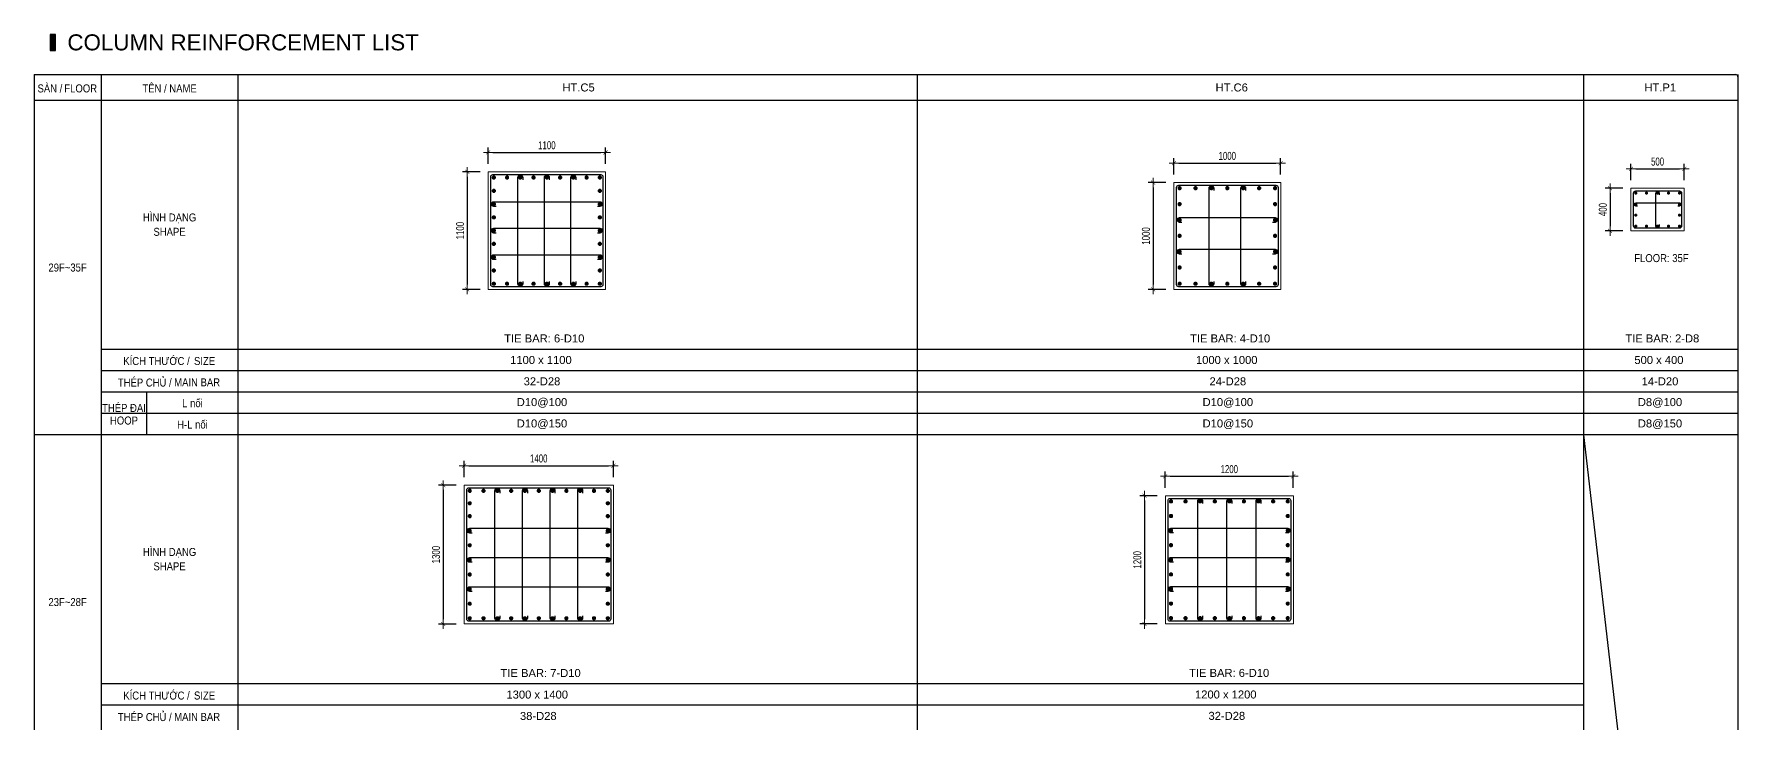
# Model space of a CAD drawing. Header units: millimetres. Extents: x 415878 to 795945, y 85573 to 378758.
# Drawn here: x 585982 to 601951, y 156583 to 163042 of the extents above; entities that cross this region are included whole.
import ezdxf
from ezdxf.enums import TextEntityAlignment as Align

# ---------------------------------------------------------------- set-up
doc = ezdxf.new("R2010")
doc.units = ezdxf.units.MM
doc.layers.get('Defpoints').update_dxf_attribs({"color": 151, "lineweight": 9})
for name, color, linetype in [('2', 2, 'Continuous'), ('TIT1', 3, 'Continuous'), ('TXT', 3, 'Continuous')]:
    doc.layers.add(name, color=color, linetype=linetype)
for name, color, linetype, lineweight in [('NDC_S_CONTINUOUS', 3, 'Continuous', 20), ('NDC_S_DIM', 1, 'Continuous', 15), ('NDC_S_REBAR', 4, 'Continuous', 35), ('NDC_S_VN TEXT', 7, 'Continuous', 20)]:
    doc.layers.add(name, color=color, linetype=linetype, lineweight=lineweight)
doc.styles.add('ARIAL', font='arial.ttf', dxfattribs={"width": 0.8})
doc.styles.add('NDC_ARIAL', font='arial.ttf', dxfattribs={"width": 0.85})
doc.styles.add('NDC_DIM', font='', dxfattribs={"width": 0.75})
doc.styles.get('NDC_DIM').set_extended_font_data('Dotum')
doc.dimstyles.new('NDC_dim_30', dxfattribs={"dimscale": 30, "dimtxt": 2.5, "dimasz": 1.5, "dimexe": 1.5, "dimexo": 2.5, "dimgap": 1, "dimtad": 1, "dimdec": 0, "dimzin": 0, "dimdsep": 46, "dimtxsty": 'NDC_DIM', "dimblk": 'DIMMARK', "dimcen": 0.09, "dimdle": 1.2, "dimclrd": 1, "dimclre": 1, "dimclrt": 3, "dimadec": 0, "dimazin": 0, "dimtfac": 1, "dimtdec": 0, "dimtix": 1, "dimtofl": 0, "dimtmove": 0, "dimatfit": 3, "dimfxl": 8, "dimfxlon": 1, "dimtolj": 1, "dimtzin": 0, "dimarcsym": 0})

# ---------------------------------------------------------------- blocks, each defined once
blk = doc.blocks.new('DIMMARK')
at = {"layer": 'NDC_S_DIM', "color": 1}
blk.add_line((-1.5, 0), (1, 0), dxfattribs=at)
at = {"layer": 'NDC_S_DIM', "color": 2, "const_width": 0.1}
blk.add_lwpolyline([(-0.42, -0.42), (0.42, 0.42)], dxfattribs=at)
blk = doc.blocks.new('*D1131')
at = {"layer": 'Defpoints', "color": 0, "ltscale": 40, "transparency": 16777216}
for p in [(601448, 161781), (600948, 161599), (601448, 161599)]:
    blk.add_point(p, dxfattribs=at)
at = {"layer": 'NDC_S_DIM', "color": 1, "lineweight": -2, "ltscale": 40, "transparency": 16777216}
for p, q in [((600948, 161674), (600948, 161826)), ((600993, 161781), (601403, 161781)), ((601448, 161674), (601448, 161826))]:
    blk.add_line(p, q, dxfattribs=at)
at = {"layer": 'NDC_S_DIM', "color": 1, "lineweight": -2, "ltscale": 40, "transparency": 16777216, "xscale": 45, "yscale": 45, "zscale": 45, "rotation": 180}
blk.add_blockref('DIMMARK', (600948, 161781), dxfattribs=at)
at = {"layer": 'NDC_S_DIM', "color": 1, "lineweight": -2, "ltscale": 40, "transparency": 16777216, "xscale": 45, "yscale": 45, "zscale": 45}
blk.add_blockref('DIMMARK', (601448, 161781), dxfattribs=at)
at = {"layer": 'NDC_S_DIM', "color": 3, "ltscale": 40, "transparency": 16777216, "insert": (601198, 161848), "char_height": 75, "attachment_point": 5, "style": 'NDC_DIM'}
blk.add_mtext('\\A1;500', dxfattribs=at)
blk = doc.blocks.new('*D1132')
at = {"layer": 'Defpoints', "color": 0, "ltscale": 40, "transparency": 16777216}
for p in [(600948, 161599), (600752, 161199), (600948, 161199)]:
    blk.add_point(p, dxfattribs=at)
at = {"layer": 'NDC_S_DIM', "color": 1, "lineweight": -2, "ltscale": 40, "transparency": 16777216}
for p, q in [((600873, 161599), (600707, 161599)), ((600752, 161554), (600752, 161244)), ((600873, 161199), (600707, 161199))]:
    blk.add_line(p, q, dxfattribs=at)
at = {"layer": 'NDC_S_DIM', "color": 1, "lineweight": -2, "ltscale": 40, "transparency": 16777216, "xscale": 45, "yscale": 45, "zscale": 45}
for p, rotation in [((600752, 161599), 90), ((600752, 161199), 270)]:
    blk.add_blockref('DIMMARK', p, dxfattribs=dict(at, rotation=rotation))
at = {"layer": 'NDC_S_DIM', "color": 3, "ltscale": 40, "transparency": 16777216, "insert": (600685, 161399), "char_height": 75, "attachment_point": 5, "rotation": 90, "style": 'NDC_DIM'}
blk.add_mtext('\\A1;400', dxfattribs=at)
blk = doc.blocks.new('kata_block_THEP')
at = {"layer": 'NDC_S_REBAR', "color": 0}
for p, q in [((-0.5, 0), (0.5, 0)), ((-0.35, 0.35), (0.35, -0.35)), ((0.35, 0.35), (-0.35, -0.35)), ((0, 0.5), (0, -0.5))]:
    blk.add_line(p, q, dxfattribs=at)
at = {"layer": 'NDC_S_REBAR', "color": 0, "const_width": 0.0833}
blk.add_lwpolyline([(-0.5, 0, 1), (0.5, 0, 1), (-0.5, 0, 1)], format="xyb", dxfattribs=at)
blk = doc.blocks.new('*D1179')
at = {"layer": 'Defpoints', "color": 0, "ltscale": 40, "transparency": 16777216}
for p in [(591412, 159000), (590012, 158818), (591412, 158818)]:
    blk.add_point(p, dxfattribs=at)
at = {"layer": 'NDC_S_DIM', "color": 1, "lineweight": -2, "ltscale": 40, "transparency": 16777216}
for p, q in [((590012, 158893), (590012, 159045)), ((590057, 159000), (591367, 159000)), ((591412, 158893), (591412, 159045))]:
    blk.add_line(p, q, dxfattribs=at)
at = {"layer": 'NDC_S_DIM', "color": 1, "lineweight": -2, "ltscale": 40, "transparency": 16777216, "xscale": 45, "yscale": 45, "zscale": 45, "rotation": 180}
blk.add_blockref('DIMMARK', (590012, 159000), dxfattribs=at)
at = {"layer": 'NDC_S_DIM', "color": 1, "lineweight": -2, "ltscale": 40, "transparency": 16777216, "xscale": 45, "yscale": 45, "zscale": 45}
blk.add_blockref('DIMMARK', (591412, 159000), dxfattribs=at)
at = {"layer": 'NDC_S_DIM', "color": 3, "ltscale": 40, "transparency": 16777216, "insert": (590712, 159068), "char_height": 75, "attachment_point": 5, "style": 'NDC_DIM'}
blk.add_mtext('\\A1;1400', dxfattribs=at)
blk = doc.blocks.new('*D1180')
at = {"layer": 'Defpoints', "color": 0, "ltscale": 40, "transparency": 16777216}
for p in [(590012, 158818), (589817, 157518), (590012, 157518)]:
    blk.add_point(p, dxfattribs=at)
at = {"layer": 'NDC_S_DIM', "color": 1, "lineweight": -2, "ltscale": 40, "transparency": 16777216}
for p, q in [((589937, 158818), (589772, 158818)), ((589817, 158773), (589817, 157563)), ((589937, 157518), (589772, 157518))]:
    blk.add_line(p, q, dxfattribs=at)
at = {"layer": 'NDC_S_DIM', "color": 1, "lineweight": -2, "ltscale": 40, "transparency": 16777216, "xscale": 45, "yscale": 45, "zscale": 45}
for p, rotation in [((589817, 158818), 90), ((589817, 157518), 270)]:
    blk.add_blockref('DIMMARK', p, dxfattribs=dict(at, rotation=rotation))
at = {"layer": 'NDC_S_DIM', "color": 3, "ltscale": 40, "transparency": 16777216, "insert": (589749, 158168), "char_height": 75, "attachment_point": 5, "rotation": 90, "style": 'NDC_DIM'}
blk.add_mtext('\\A1;1300', dxfattribs=at)
blk = doc.blocks.new('*D1181')
at = {"layer": 'Defpoints', "color": 0, "ltscale": 40, "transparency": 16777216}
for p in [(591338, 161934), (590238, 161752), (591338, 161752)]:
    blk.add_point(p, dxfattribs=at)
at = {"layer": 'NDC_S_DIM', "color": 1, "lineweight": -2, "ltscale": 40, "transparency": 16777216}
for p, q in [((590238, 161827), (590238, 161979)), ((590283, 161934), (591293, 161934)), ((591338, 161827), (591338, 161979))]:
    blk.add_line(p, q, dxfattribs=at)
at = {"layer": 'NDC_S_DIM', "color": 1, "lineweight": -2, "ltscale": 40, "transparency": 16777216, "xscale": 45, "yscale": 45, "zscale": 45, "rotation": 180}
blk.add_blockref('DIMMARK', (590238, 161934), dxfattribs=at)
at = {"layer": 'NDC_S_DIM', "color": 1, "lineweight": -2, "ltscale": 40, "transparency": 16777216, "xscale": 45, "yscale": 45, "zscale": 45}
blk.add_blockref('DIMMARK', (591338, 161934), dxfattribs=at)
at = {"layer": 'NDC_S_DIM', "color": 3, "ltscale": 40, "transparency": 16777216, "insert": (590788, 162001), "char_height": 75, "attachment_point": 5, "style": 'NDC_DIM'}
blk.add_mtext('\\A1;1100', dxfattribs=at)
blk = doc.blocks.new('*D1182')
at = {"layer": 'Defpoints', "color": 0, "ltscale": 40, "transparency": 16777216}
for p in [(590238, 161752), (590042, 160652), (590238, 160652)]:
    blk.add_point(p, dxfattribs=at)
at = {"layer": 'NDC_S_DIM', "color": 1, "lineweight": -2, "ltscale": 40, "transparency": 16777216}
for p, q in [((590163, 161752), (589997, 161752)), ((590042, 161707), (590042, 160697)), ((590163, 160652), (589997, 160652))]:
    blk.add_line(p, q, dxfattribs=at)
at = {"layer": 'NDC_S_DIM', "color": 1, "lineweight": -2, "ltscale": 40, "transparency": 16777216, "xscale": 45, "yscale": 45, "zscale": 45}
for p, rotation in [((590042, 161752), 90), ((590042, 160652), 270)]:
    blk.add_blockref('DIMMARK', p, dxfattribs=dict(at, rotation=rotation))
at = {"layer": 'NDC_S_DIM', "color": 3, "ltscale": 40, "transparency": 16777216, "insert": (589975, 161202), "char_height": 75, "attachment_point": 5, "rotation": 90, "style": 'NDC_DIM'}
blk.add_mtext('\\A1;1100', dxfattribs=at)
blk = doc.blocks.new('*D1193')
at = {"layer": 'Defpoints', "color": 0, "ltscale": 40, "transparency": 16777216}
for p in [(597784, 158901), (596584, 158719), (597784, 158719)]:
    blk.add_point(p, dxfattribs=at)
at = {"layer": 'NDC_S_DIM', "color": 1, "lineweight": -2, "ltscale": 40, "transparency": 16777216}
for p, q in [((596584, 158794), (596584, 158946)), ((596629, 158901), (597739, 158901)), ((597784, 158794), (597784, 158946))]:
    blk.add_line(p, q, dxfattribs=at)
at = {"layer": 'NDC_S_DIM', "color": 1, "lineweight": -2, "ltscale": 40, "transparency": 16777216, "xscale": 45, "yscale": 45, "zscale": 45, "rotation": 180}
blk.add_blockref('DIMMARK', (596584, 158901), dxfattribs=at)
at = {"layer": 'NDC_S_DIM', "color": 1, "lineweight": -2, "ltscale": 40, "transparency": 16777216, "xscale": 45, "yscale": 45, "zscale": 45}
blk.add_blockref('DIMMARK', (597784, 158901), dxfattribs=at)
at = {"layer": 'NDC_S_DIM', "color": 3, "ltscale": 40, "transparency": 16777216, "insert": (597184, 158968), "char_height": 75, "attachment_point": 5, "style": 'NDC_DIM'}
blk.add_mtext('\\A1;1200', dxfattribs=at)
blk = doc.blocks.new('*D1194')
at = {"layer": 'Defpoints', "color": 0, "ltscale": 40, "transparency": 16777216}
for p in [(596584, 158719), (596389, 157519), (596584, 157519)]:
    blk.add_point(p, dxfattribs=at)
at = {"layer": 'NDC_S_DIM', "color": 1, "lineweight": -2, "ltscale": 40, "transparency": 16777216}
for p, q in [((596509, 158719), (596344, 158719)), ((596389, 158674), (596389, 157564)), ((596509, 157519), (596344, 157519))]:
    blk.add_line(p, q, dxfattribs=at)
at = {"layer": 'NDC_S_DIM', "color": 1, "lineweight": -2, "ltscale": 40, "transparency": 16777216, "xscale": 45, "yscale": 45, "zscale": 45}
for p, rotation in [((596389, 158719), 90), ((596389, 157519), 270)]:
    blk.add_blockref('DIMMARK', p, dxfattribs=dict(at, rotation=rotation))
at = {"layer": 'NDC_S_DIM', "color": 3, "ltscale": 40, "transparency": 16777216, "insert": (596322, 158119), "char_height": 75, "attachment_point": 5, "rotation": 90, "style": 'NDC_DIM'}
blk.add_mtext('\\A1;1200', dxfattribs=at)
blk = doc.blocks.new('*D1195')
at = {"layer": 'Defpoints', "color": 0, "ltscale": 40, "transparency": 16777216}
for p in [(597665, 161834), (596665, 161652), (597665, 161652)]:
    blk.add_point(p, dxfattribs=at)
at = {"layer": 'NDC_S_DIM', "color": 1, "lineweight": -2, "ltscale": 40, "transparency": 16777216}
for p, q in [((596665, 161727), (596665, 161879)), ((596710, 161834), (597620, 161834)), ((597665, 161727), (597665, 161879))]:
    blk.add_line(p, q, dxfattribs=at)
at = {"layer": 'NDC_S_DIM', "color": 1, "lineweight": -2, "ltscale": 40, "transparency": 16777216, "xscale": 45, "yscale": 45, "zscale": 45, "rotation": 180}
blk.add_blockref('DIMMARK', (596665, 161834), dxfattribs=at)
at = {"layer": 'NDC_S_DIM', "color": 1, "lineweight": -2, "ltscale": 40, "transparency": 16777216, "xscale": 45, "yscale": 45, "zscale": 45}
blk.add_blockref('DIMMARK', (597665, 161834), dxfattribs=at)
at = {"layer": 'NDC_S_DIM', "color": 3, "ltscale": 40, "transparency": 16777216, "insert": (597165, 161901), "char_height": 75, "attachment_point": 5, "style": 'NDC_DIM'}
blk.add_mtext('\\A1;1000', dxfattribs=at)
blk = doc.blocks.new('*D1196')
at = {"layer": 'Defpoints', "color": 0, "ltscale": 40, "transparency": 16777216}
for p in [(596665, 161652), (596470, 160652), (596665, 160652)]:
    blk.add_point(p, dxfattribs=at)
at = {"layer": 'NDC_S_DIM', "color": 1, "lineweight": -2, "ltscale": 40, "transparency": 16777216}
for p, q in [((596590, 161652), (596425, 161652)), ((596470, 161607), (596470, 160697)), ((596590, 160652), (596425, 160652))]:
    blk.add_line(p, q, dxfattribs=at)
at = {"layer": 'NDC_S_DIM', "color": 1, "lineweight": -2, "ltscale": 40, "transparency": 16777216, "xscale": 45, "yscale": 45, "zscale": 45}
for p, rotation in [((596470, 161652), 90), ((596470, 160652), 270)]:
    blk.add_blockref('DIMMARK', p, dxfattribs=dict(at, rotation=rotation))
at = {"layer": 'NDC_S_DIM', "color": 3, "ltscale": 40, "transparency": 16777216, "insert": (596403, 161152), "char_height": 75, "attachment_point": 5, "rotation": 90, "style": 'NDC_DIM'}
blk.add_mtext('\\A1;1000', dxfattribs=at)

msp = doc.modelspace()

# ---------------------------------------------------------------- hatches: boundary and pattern name
at = {"layer": 'TXT'}
msp.add_hatch(color=7, dxfattribs=at).paths.add_polyline_path([(586182, 162887.7), (586182, 163037.7), (586132, 163037.7), (586132, 162887.7)])

# ---------------------------------------------------------------- linework, layer by layer
at = {"layer": '2', "lineweight": -2, "ltscale": 1000}
for points in [[(591312.6, 161707), (591312.6, 160697, -0.4142136), (591292.6, 160677), (590282.6, 160677, -0.4142136), (590262.6, 160697), (590262.6, 161707, -0.4142136), (590282.6, 161727), (591292.6, 161727, -0.4142136)], [(597640.5, 161607), (597640.5, 160697, -0.4142136), (597620.5, 160677), (596710.5, 160677, -0.4142136), (596690.5, 160697), (596690.5, 161607, -0.4142136), (596710.5, 161627), (597620.5, 161627, -0.4142136)], [(601422.8, 161554), (601422.8, 161244, -0.4142136), (601402.8, 161224), (600992.8, 161224, -0.4142136), (600972.8, 161244), (600972.8, 161554, -0.4142136), (600992.8, 161574), (601402.8, 161574, -0.4142136)], [(591387.1, 158773.5), (591387.1, 157563.5, -0.4142136), (591367.1, 157543.5), (590057.1, 157543.5, -0.4142136), (590037.1, 157563.5), (590037.1, 158773.5, -0.4142136), (590057.1, 158793.5), (591367.1, 158793.5, -0.4142136)], [(597759.5, 158674.3), (597759.5, 157564.3, -0.4142136), (597739.5, 157544.3), (596629.5, 157544.3, -0.4142136), (596609.5, 157564.3), (596609.5, 158674.3, -0.4142136), (596629.5, 158694.3), (597739.5, 158694.3, -0.4142136)]]:
    msp.add_lwpolyline(points, format="xyb", close=True, dxfattribs=at)
at = {"layer": '2'}
for points in [[(590561.6, 160725.7), (590561.6, 160703.5, -1), (590516.6, 160703.5), (590516.6, 161699, -1), (590561.6, 161699), (590561.6, 161676.9)], [(590810.1, 160725.7), (590810.1, 160703.5, -1), (590765.1, 160703.5), (590765.1, 161699, -1), (590810.1, 161699), (590810.1, 161676.9)], [(591058.6, 160725.7), (591058.6, 160703.5, -1), (591013.6, 160703.5), (591013.6, 161699, -1), (591058.6, 161699), (591058.6, 161676.9)], [(597039, 160725.7), (597039, 160703.5, -1), (596994, 160703.5), (596994, 161599, -1), (597039, 161599), (597039, 161576.9)], [(597337, 160725.7), (597337, 160703.5, -1), (597292, 160703.5), (597292, 161599, -1), (597337, 161599), (597337, 161576.9)], [(590312.8, 161428), (590290.6, 161428, -1), (590290.6, 161473), (591284.6, 161473, -1), (591284.6, 161428), (591262.5, 161428)], [(601008.2, 161432.1), (600992.8, 161432.1, -1), (600992.8, 161463.4), (601402.8, 161463.4, -1), (601402.8, 161432.1), (601387.4, 161432.1)], [(601213.4, 161259.4), (601213.4, 161244, -1), (601182.2, 161244), (601182.2, 161554, -1), (601213.4, 161554), (601213.4, 161538.6)], [(596740.6, 161279.5), (596718.5, 161279.5, -1), (596718.5, 161324.5), (597612.5, 161324.5, -1), (597612.5, 161279.5), (597590.4, 161279.5)], [(590312.8, 161179.5), (590290.6, 161179.5, -1), (590290.6, 161224.5), (591284.6, 161224.5, -1), (591284.6, 161179.5), (591262.5, 161179.5)], [(590312.8, 160931), (590290.6, 160931, -1), (590290.6, 160976), (591284.6, 160976, -1), (591284.6, 160931), (591262.5, 160931)], [(596740.6, 160982.5), (596718.5, 160982.5, -1), (596718.5, 161027.5), (597612.5, 161027.5, -1), (597612.5, 160982.5), (597590.4, 160982.5)], [(590346.4, 157593.6), (590346.4, 157571.5, -1), (590301.4, 157571.5), (590301.4, 158766.9, -1), (590346.4, 158766.9), (590346.4, 158744.8)], [(590605.2, 157593.6), (590605.2, 157571.5, -1), (590560.2, 157571.5), (590560.2, 158766.9, -1), (590605.2, 158766.9), (590605.2, 158744.8)], [(590864, 157593.6), (590864, 157571.5, -1), (590819, 157571.5), (590819, 158766.9, -1), (590864, 158766.9), (590864, 158744.8)], [(591122.8, 157593.6), (591122.8, 157571.5, -1), (591077.8, 157571.5), (591077.8, 158766.9, -1), (591122.8, 158766.9), (591122.8, 158744.8)], [(596933.5, 157594.5), (596933.5, 157572.3, -1), (596888.5, 157572.3), (596888.5, 158667.8, -1), (596933.5, 158667.8), (596933.5, 158645.7)], [(597207, 157594.5), (597207, 157572.3, -1), (597162, 157572.3), (597162, 158667.8, -1), (597207, 158667.8), (597207, 158645.7)], [(597480.5, 157594.5), (597480.5, 157572.3, -1), (597435.5, 157572.3), (597435.5, 158667.8, -1), (597480.5, 158667.8), (597480.5, 158645.7)], [(590087.3, 158369.4), (590065.1, 158369.4, -1), (590065.1, 158414.5), (591359.1, 158414.5, -1), (591359.1, 158369.4), (591337, 158369.4)], [(596659.6, 158370.3), (596637.5, 158370.3, -1), (596637.5, 158415.3), (597731.5, 158415.3, -1), (597731.5, 158370.3), (597709.3, 158370.3)], [(590087.3, 158095.9), (590065.1, 158095.9, -1), (590065.1, 158141), (591359.1, 158141, -1), (591359.1, 158095.9), (591337, 158095.9)], [(596659.6, 158096.8), (596637.5, 158096.8, -1), (596637.5, 158141.8), (597731.5, 158141.8, -1), (597731.5, 158096.8), (597709.3, 158096.8)], [(590087.3, 157822.4), (590065.1, 157822.4, -1), (590065.1, 157867.5), (591359.1, 157867.5, -1), (591359.1, 157822.4), (591337, 157822.4)], [(596659.6, 157823.3), (596637.5, 157823.3, -1), (596637.5, 157868.3), (597731.5, 157868.3, -1), (597731.5, 157823.3), (597709.3, 157823.3)]]:
    msp.add_lwpolyline(points, format="xyb", dxfattribs=at)
at = {"layer": 'NDC_S_CONTINUOUS', "ltscale": 70}
for points in [[(591337.6, 161752), (591337.6, 160652), (590237.6, 160652), (590237.6, 161752), (591337.6, 161752)], [(597665.5, 161652), (597665.5, 160652), (596665.5, 160652), (596665.5, 161652), (597665.5, 161652)], [(601447.8, 161599), (601447.8, 161199), (600947.8, 161199), (600947.8, 161599), (601447.8, 161599)], [(591412.1, 158818.5), (591412.1, 157518.5), (590012.1, 157518.5), (590012.1, 158818.5), (591412.1, 158818.5)], [(597784.5, 158719.3), (597784.5, 157519.3), (596584.5, 157519.3), (596584.5, 158719.3), (597784.5, 158719.3)]]:
    msp.add_lwpolyline(points, dxfattribs=at)
at = {"layer": 'TIT1', "color": 2}
msp.add_line((585982, 162662.7), (601930.9, 162662.7), dxfattribs=at)
at = {"layer": 'TIT1'}
for p, q in [((585982, 162662.7), (585982, 146762.7)), ((586609.9, 162662.7), (586609.9, 146762.7)), ((587893.8, 146762.7), (587893.8, 162662.7)), ((594261.3, 146762.7), (594261.3, 162662.7)), ((600502.2, 162662.7), (600502.2, 146762.7)), ((601950.9, 162662.7), (601950.9, 146762.7)), ((601950.9, 162642.7), (601950.9, 146762.7)), ((585982, 162422.7), (601950.9, 162422.7)), ((601950.9, 159290), (585982, 159290))]:
    msp.add_line(p, q, dxfattribs=at)
at = {"layer": 'TIT1', "color": 8}
for p, q in [((601950.9, 160090), (586609.9, 160090)), ((601950.9, 159890), (586609.9, 159890)), ((601950.9, 159690), (586609.9, 159690)), ((587039.1, 159290), (587039.1, 159690)), ((601950.9, 159490), (586609.9, 159490)), ((600502.2, 159290), (601950.9, 146762.7)), ((600502.2, 156957.3), (586609.9, 156957.3)), ((601950.9, 156957.3), (601950.9, 156957.3)), ((600502.2, 156757.3), (586609.9, 156757.3)), ((601950.9, 156757.3), (601950.9, 156757.3))]:
    msp.add_line(p, q, dxfattribs=at)
at = {"layer": 'TIT1'}
msp.add_arc((601930.9, 162642.7), 20, 0, 90, dxfattribs=at)
at = {"layer": 'TXT', "color": 7}
msp.add_lwpolyline([(586182, 162887.7), (586182, 163037.7), (586132, 163037.7), (586132, 162887.7)], close=True, dxfattribs=at)
msp.add_lwpolyline([(586182, 162887.7), (586182, 163037.7), (586132, 163037.7), (586132, 162887.7)], close=True, dxfattribs=at)

# ---------------------------------------------------------------- block references
at = {"layer": '2'}
for p, xscale, yscale, zscale, rotation in [((590290.6, 161699), -36, 36, 36, 90), ((590414.9, 161699), -36, 36, 36, 90), ((590539.1, 161699), -36, 36, 36, 90), ((590663.4, 161699), -36, 36, 36, 90), ((590787.6, 161699), -36, 36, 36, 90), ((590911.9, 161699), -36, 36, 36, 90), ((591036.1, 161699), -36, 36, 36, 90), ((591160.4, 161699), -36, 36, 36, 90), ((591284.6, 161699), 36, 36, 36, 270), ((596718.5, 161599), -36, 36, 36, 90), ((596867.5, 161599), -36, 36, 36, 90), ((597016.5, 161599), -36, 36, 36, 90), ((597165.5, 161599), -36, 36, 36, 90), ((597314.5, 161599), -36, 36, 36, 90), ((597463.5, 161599), -36, 36, 36, 90), ((597612.5, 161599), 36, 36, 36, 270), ((590290.6, 161574.8), -36, 36, 36, 180), ((590290.6, 161450.5), -36, 36, 36, 180), ((591284.6, 161574.8), 36, 36, 36, 180), ((591284.6, 161450.5), 36, 36, 36, 180), ((596718.5, 161450.5), -36, 36, 36, 90), ((597612.5, 161450.5), 36, 36, 36, 270), ((600992.8, 161554), -25, 25, 25, 90), ((600992.8, 161447.7), -25, 25, 25, 90), ((601095, 161554), -25, 25, 25, 90), ((601197.8, 161554), -25, 25, 25, 90), ((601300.6, 161554), 25, 25, 25, 270), ((601402.8, 161554), 25, 25, 25, 270), ((601402.8, 161447.7), 25, 25, 25, 270), ((590290.6, 161326.3), -36, 36, 36, 180), ((591284.6, 161326.3), 36, 36, 36, 180), ((596718.5, 161302), -36, 36, 36, 90), ((597612.5, 161302), 36, 36, 36, 270), ((600992.8, 161346.4), -25, 25, 25, 90), ((601402.8, 161346.4), 25, 25, 25, 270), ((590290.6, 161202), -36, 36, 36, 180), ((591284.6, 161202), 36, 36, 36, 180), ((596718.5, 161153.5), -36, 36, 36, 90), ((597612.5, 161153.5), 36, 36, 36, 270), ((600992.8, 161244), 25, 25, 25, 90), ((601095, 161244), 25, 25, 25, 90), ((601197.8, 161244), 25, 25, 25, 90), ((601300.6, 161244), -25, 25, 25, 270), ((601402.8, 161244), -25, 25, 25, 270), ((590290.6, 161077.8), -36, 36, 36, 180), ((590290.6, 160953.5), -36, 36, 36, 180), ((591284.6, 161077.8), 36, 36, 36, 180), ((591284.6, 160953.5), 36, 36, 36, 180), ((596718.5, 161005), -36, 36, 36, 90), ((597612.5, 161005), 36, 36, 36, 270), ((590290.6, 160829.3), -36, 36, 36, 180), ((591284.6, 160829.3), 36, 36, 36, 180), ((596718.5, 160856.5), -36, 36, 36, 90), ((597612.5, 160856.5), 36, 36, 36, 270), ((590290.6, 160705), -36, 36, 36, 180), ((590414.9, 160705), 36, 36, 36, 90), ((590539.1, 160705), 36, 36, 36, 90), ((590663.4, 160705), 36, 36, 36, 90), ((590787.6, 160705), 36, 36, 36, 90), ((590911.9, 160705), 36, 36, 36, 90), ((591036.1, 160705), 36, 36, 36, 90), ((591160.4, 160705), 36, 36, 36, 90), ((591284.6, 160705), 36, 36, 36, 180), ((596718.5, 160705), -36, 36, 36, 180), ((596867.5, 160705), 36, 36, 36, 90), ((597016.5, 160705), 36, 36, 36, 90), ((597165.5, 160705), 36, 36, 36, 90), ((597314.5, 160705), 36, 36, 36, 90), ((597463.5, 160705), 36, 36, 36, 90), ((597612.5, 160705), -36, 36, 36, 270), ((590065.1, 158765.5), -36, 36, 36, 90), ((590194.5, 158765.5), -36, 36, 36, 90), ((590323.9, 158765.5), -36, 36, 36, 90), ((590453.3, 158765.5), -36, 36, 36, 90), ((590582.7, 158765.5), -36, 36, 36, 90), ((590712.1, 158765.5), -36, 36, 36, 90), ((590841.5, 158765.5), -36, 36, 36, 90), ((590970.9, 158765.5), -36, 36, 36, 90), ((591100.3, 158765.5), -36, 36, 36, 90), ((591229.7, 158765.5), -36, 36, 36, 90), ((591359.1, 158765.5), 36, 36, 36, 270), ((590065.1, 158648.3), -36, 36, 36, 90), ((591359.1, 158648.3), 36, 36, 36, 270), ((596637.5, 158666.3), -36, 36, 36, 90), ((596774.2, 158666.3), -36, 36, 36, 90), ((596911, 158666.3), -36, 36, 36, 90), ((597047.7, 158666.3), -36, 36, 36, 90), ((597184.5, 158666.3), -36, 36, 36, 90), ((597321.2, 158666.3), -36, 36, 36, 90), ((597458, 158666.3), -36, 36, 36, 90), ((597594.7, 158666.3), -36, 36, 36, 90), ((597731.5, 158666.3), 36, 36, 36, 270), ((590065.1, 158528.7), -36, 36, 36, 90), ((591359.1, 158528.7), 36, 36, 36, 270), ((596637.5, 158529.6), -36, 36, 36, 90), ((596637.5, 158392.8), -36, 36, 36, 90), ((597731.5, 158529.6), 36, 36, 36, 270), ((597731.5, 158392.8), 36, 36, 36, 270), ((590065.1, 158392), -36, 36, 36, 90), ((590065.1, 158255.2), -36, 36, 36, 90), ((591359.1, 158392), 36, 36, 36, 270), ((591359.1, 158255.2), 36, 36, 36, 270), ((596637.5, 158256.1), -36, 36, 36, 90), ((597731.5, 158256.1), 36, 36, 36, 270), ((590065.1, 158118.5), -36, 36, 36, 90), ((591359.1, 158118.5), 36, 36, 36, 270), ((596637.5, 158119.3), -36, 36, 36, 90), ((597731.5, 158119.3), 36, 36, 36, 270), ((590065.1, 157981.7), -36, 36, 36, 90), ((591359.1, 157981.7), 36, 36, 36, 270), ((596637.5, 157982.6), -36, 36, 36, 90), ((597731.5, 157982.6), 36, 36, 36, 270), ((590065.1, 157845), -36, 36, 36, 90), ((591359.1, 157845), 36, 36, 36, 270), ((596637.5, 157845.8), -36, 36, 36, 90), ((597731.5, 157845.8), 36, 36, 36, 270), ((590065.1, 157708.2), -36, 36, 36, 90), ((591359.1, 157708.2), 36, 36, 36, 270), ((596637.5, 157709.1), -36, 36, 36, 90), ((597731.5, 157709.1), 36, 36, 36, 270), ((590065.1, 157571.5), 36, 36, 36, 90), ((590194.5, 157571.5), 36, 36, 36, 90), ((590323.9, 157571.5), 36, 36, 36, 90), ((590453.3, 157571.5), 36, 36, 36, 90), ((590582.7, 157571.5), 36, 36, 36, 90), ((590712.1, 157571.5), 36, 36, 36, 90), ((590841.5, 157571.5), 36, 36, 36, 90), ((590970.9, 157571.5), 36, 36, 36, 90), ((591100.3, 157571.5), 36, 36, 36, 90), ((591229.7, 157571.5), 36, 36, 36, 90), ((591359.1, 157571.5), -36, 36, 36, 270), ((596637.5, 157572.3), 36, 36, 36, 90), ((596774.2, 157572.3), 36, 36, 36, 90), ((596911, 157572.3), 36, 36, 36, 90), ((597047.7, 157572.3), 36, 36, 36, 90), ((597184.5, 157572.3), 36, 36, 36, 90), ((597321.2, 157572.3), 36, 36, 36, 90), ((597458, 157572.3), 36, 36, 36, 90), ((597594.7, 157572.3), 36, 36, 36, 90), ((597731.5, 157572.3), -36, 36, 36, 270)]:
    msp.add_blockref('kata_block_THEP', p, dxfattribs=dict(at, xscale=xscale, yscale=yscale, zscale=zscale, rotation=rotation))

# ---------------------------------------------------------------- texts
at = {"layer": 'NDC_S_VN TEXT', "style": 'NDC_ARIAL', "width": 0.85}
for s, p in [('SÀN /', (586130.6, 162542.7)), ('HÌNH DẠNG', (587251.9, 161327)), ('KÍCH THƯỚC /', (587129.5, 159990)), ('THÉP CHỦ /', (587019.4, 159790)), ('THÉP ĐAI', (586824.6, 159551.1)), ('HÌNH DẠNG', (587251.9, 158194.3)), ('KÍCH THƯỚC /', (587129.5, 156857.3)), ('THÉP CHỦ /', (587019.4, 156657.3))]:
    msp.add_text(s, height=75, dxfattribs=at).set_placement(p, align=Align.MIDDLE)
at = {"layer": 'TIT1', "style": 'NDC_ARIAL', "width": 0.85}
for s, p in [('FLOOR', (586419.1, 162533.9)), ('TÊN / NAME', (587251.9, 162542.7)), ('SHAPE', (587251.9, 161190.8)), ('FLOOR: 35F', (601233.9, 160944.8)), ('29F~35F', (586295.9, 160856.4)), ('SIZE', (587579.9, 159981.2)), ('MAIN BAR', (587510.3, 159781.2)), ('L nối', (587466.5, 159590)), ('HOOP', (586824.6, 159423.8)), ('H-L nối', (587466.5, 159390)), ('SHAPE', (587251.9, 158058.1)), ('23F~28F', (586295.9, 157723.7)), ('SIZE', (587579.9, 156848.5)), ('MAIN BAR', (587510.3, 156648.5))]:
    msp.add_text(s, height=75, dxfattribs=at).set_placement(p, align=Align.MIDDLE)
at = {"layer": 'TIT1', "color": 2, "style": 'NDC_ARIAL'}
for s, p in [('HT.C5', (591085.1, 162542.7)), ('HT.C6', (597206.5, 162542.7)), ('HT.P1', (601223.3, 162542.7))]:
    msp.add_text(s, height=75, dxfattribs=at).set_placement(p, align=Align.MIDDLE)
at = {"layer": 'TIT1', "style": 'NDC_ARIAL'}
for s, p in [('TIE BAR: 6-D10', (590764.1, 160192.6)), ('TIE BAR: 4-D10', (597191.9, 160192.6)), ('TIE BAR: 2-D8', (601242.4, 160192.6)), ('1100 x 1100', (590732.3, 159990.7)), ('1000 x 1000', (597160.1, 159990.7)), ('500 x 400', (601210.6, 159990.7)), ('32-D28', (590742.3, 159790.7)), ('24-D28', (597170.2, 159790.7)), ('14-D20', (601220.7, 159790.7)), ('D10@100', (590742.3, 159590.7)), ('D10@100', (597170.2, 159590.7)), ('D8@100', (601220.7, 159590.7)), ('D10@150', (590742.3, 159390.7)), ('D10@150', (597170.2, 159390.7)), ('D8@150', (601220.7, 159390.7)), ('TIE BAR: 7-D10', (590729.5, 157059)), ('TIE BAR: 6-D10', (597182.6, 157059.9)), ('1300 x 1400', (590697.6, 156857.1)), ('1200 x 1200', (597150.8, 156858)), ('38-D28', (590707.7, 156657.1)), ('32-D28', (597160.8, 156658))]:
    msp.add_text(s, height=75, dxfattribs=at).set_placement(p, align=Align.MIDDLE)
at = {"layer": 'TXT', "color": 3, "style": 'ARIAL'}
msp.add_text('COLUMN REINFORCEMENT LIST', height=150, dxfattribs=at).set_placement((586294.1, 162890.1))

# ---------------------------------------------------------------- dimensions: what is measured, and where the dimension line sits
at = {"layer": 'NDC_S_DIM', "ltscale": 40}
for base, p1, p2, picture, middle in [((591337.6, 161933.6), (590237.6, 161752), (591337.6, 161752), '*D1181', (590787.6, 162001.2)), ((597665.5, 161833.6), (596665.5, 161652), (597665.5, 161652), '*D1195', (597165.5, 161901.2)), ((601447.8, 161780.6), (600947.8, 161599), (601447.8, 161599), '*D1131', (601197.8, 161848.1)), ((591412.1, 159000), (590012.1, 158818.5), (591412.1, 158818.5), '*D1179', (590712.1, 159067.6)), ((597784.5, 158900.9), (596584.5, 158719.3), (597784.5, 158719.3), '*D1193', (597184.5, 158968.5))]:
    dim = msp.add_linear_dim(base=base, p1=p1, p2=p2, dimstyle='NDC_dim_30', dxfattribs=at)
    dim.commit()
    dim.dimension.update_dxf_attribs({"geometry": picture, "text_midpoint": middle})
for base, p1, p2, picture, middle in [((590042.3, 160652), (590237.6, 161752), (590237.6, 160652), '*D1182', (589974.7, 161202)), ((596470.1, 160652), (596665.5, 161652), (596665.5, 160652), '*D1196', (596402.6, 161152)), ((600752.4, 161199), (600947.8, 161599), (600947.8, 161199), '*D1132', (600684.9, 161399)), ((589816.8, 157518.5), (590012.1, 158818.5), (590012.1, 157518.5), '*D1180', (589749.2, 158168.5)), ((596389.1, 157519.3), (596584.5, 158719.3), (596584.5, 157519.3), '*D1194', (596321.5, 158119.3))]:
    dim = msp.add_linear_dim(base=base, p1=p1, p2=p2, angle=90, dimstyle='NDC_dim_30', dxfattribs=at)
    dim.commit()
    dim.dimension.update_dxf_attribs({"geometry": picture, "text_midpoint": middle})

doc.saveas('drawing.dxf')
